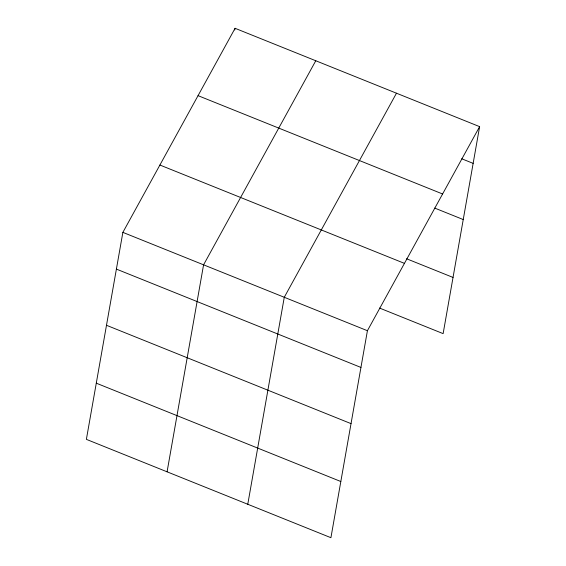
<?xml version="1.0" encoding="UTF-8"?>
<svg xmlns="http://www.w3.org/2000/svg" width="566" height="566" viewBox="0 0 566 566"><rect width="100%" height="100%" fill="white"/><g stroke="black" fill="none" stroke-linecap="round" stroke-linejoin="round"><path stroke-width="0.85" d="M122.872 232.371L86.379 439.358L330.919 537.7L367.419 330.714L479.621 126.642L235.081 28.3L122.872 232.371L367.419 330.714M234.777 30.005L235.081 28.3M167.076 471.811L203.576 264.824L315.778 60.753M247.774 504.264L284.274 297.277L396.476 93.206M479.621 126.642L443.128 333.629L379.545 308.06M461.736 158.777L473.148 163.369M198.05 95.647L442.598 193.982M434.709 208.083L463.243 219.551M406.572 258.761L453.033 277.439M159.902 165.031L404.442 263.367M116.398 269.105L360.938 367.44M106.493 325.287L351.033 423.63M96.284 383.175L340.824 481.517"/></g></svg>
